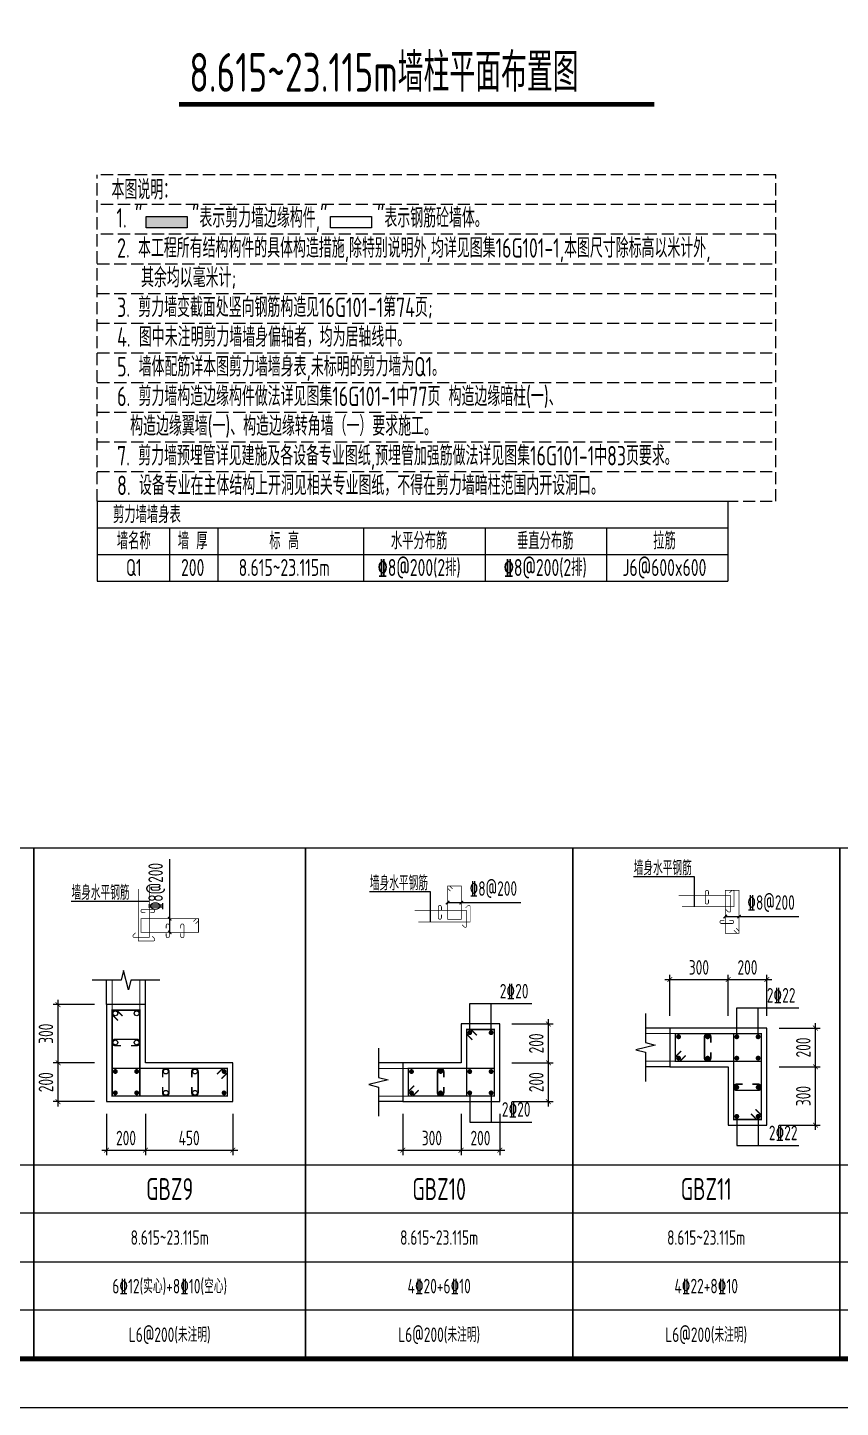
# Model space of a CAD drawing. Extents: x -1058961 to 23600, y -449123 to 2751847.
# Drawn here: x -426729 to -409988, y -219444 to -191015 of the extents above; entities that cross this region are included whole.
import ezdxf
from ezdxf.enums import TextEntityAlignment as Align

# ---------------------------------------------------------------- set-up
doc = ezdxf.new("R2010")
doc.units = 0
doc.header["$LTSCALE"] = 1000
doc.linetypes.add('DASH', pattern=[0.35, 0.25, -0.1])
doc.layers.get('0').update_dxf_attribs({"linetype": 'CONTINUOUS'})
doc.layers.get('DEFPOINTS').update_dxf_attribs({"linetype": 'CONTINUOUS'})
for name, color, linetype in [('-TK', 7, 'CONTINUOUS'), ('COLU_DE_DIM', 3, 'CONTINUOUS'), ('COLU_DE_TH', 7, 'CONTINUOUS'), ('HATCH', 8, 'CONTINUOUS'), ('LABEL', 1, 'CONTINUOUS'), ('LINK', 6, 'CONTINUOUS'), ('LINK-INDEX', 6, 'CONTINUOUS'), ('link-墙筋', 6, 'CONTINUOUS'), ('PUB_TEXT', 2, 'CONTINUOUS'), ('REIN', 6, 'CONTINUOUS'), ('S-文字', 7, 'CONTINUOUS'), ('S-表格线', 54, 'CONTINUOUS'), ('TAB', 7, 'CONTINUOUS'), ('TAB_TEXT', 7, 'CONTINUOUS'), ('TEXT25', 2, 'CONTINUOUS'), ('THIN', 7, 'CONTINUOUS'), ('z-计算配筋', 7, 'CONTINUOUS')]:
    doc.layers.add(name, color=color, linetype=linetype)
doc.styles.add('TSSD_DIMENSION', font='Tssdeng.shx', dxfattribs={"width": 0.7, "bigfont": 'tssdchn.shx'})
doc.styles.add('TSSD_REIN', font='tssdeng.shx', dxfattribs={"width": 0.7, "height": 300, "bigfont": 'tssdchn.shx'})
doc.dimstyles.new('TSSD_25_100', dxfattribs={"dimtxt": 300, "dimasz": 100, "dimexe": 100, "dimexo": 250, "dimgap": 100, "dimtad": 1, "dimdec": 0, "dimlfac": 0.25, "dimzin": 0, "dimdsep": 46, "dimtxsty": 'TSSD_DIMENSION', "dimblk": 'ARCHTICK', "dimcen": 0, "dimdle": 100, "dimclrt": 7, "dimadec": 0, "dimazin": 0, "dimtfac": 1, "dimtdec": 0, "dimtix": 1, "dimtmove": 2, "dimatfit": 3, "dimldrblk": 'ARCHTICK', "dimfxl": 0, "dimtolj": 1, "dimtzin": 0, "dimarcsym": 0})

# ---------------------------------------------------------------- blocks, each defined once
blk = doc.blocks.new('_ArchTick')
at = {"color": 0, "linetype": 'ByBlock', "const_width": 0.15}
blk.add_lwpolyline([(-0.5, -0.5), (0.5, 0.5)], dxfattribs=at)
blk = doc.blocks.new('*D281')
at = {"layer": 'COLU_DE_DIM', "color": 0, "lineweight": -2}
for p, q in [((-413602, -210628), (-412202, -210628)), ((-413502, -211378), (-413502, -210528)), ((-412302, -211378), (-412302, -210528))]:
    blk.add_line(p, q, dxfattribs=at)
at = {"layer": 'DEFPOINTS', "color": 0}
for p in [(-412302, -210628), (-413502, -211628), (-412302, -211628)]:
    blk.add_point(p, dxfattribs=at)
at = {"layer": 'COLU_DE_DIM', "color": 0, "lineweight": -2, "xscale": 100, "yscale": 100, "zscale": 100, "rotation": 180}
blk.add_blockref('_ArchTick', (-413502, -210628), dxfattribs=at)
at = {"layer": 'COLU_DE_DIM', "color": 0, "lineweight": -2, "xscale": 100, "yscale": 100, "zscale": 100}
blk.add_blockref('_ArchTick', (-412302, -210628), dxfattribs=at)
at = {"layer": 'COLU_DE_DIM', "color": 7, "insert": (-412902, -210378), "char_height": 300, "attachment_point": 5, "style": 'TSSD_DIMENSION'}
blk.add_mtext('\\A1;300', dxfattribs=at)
blk = doc.blocks.new('*D282')
at = {"layer": 'COLU_DE_DIM', "color": 0, "lineweight": -2}
for p, q in [((-412402, -210628), (-411402, -210628)), ((-412302, -211378), (-412302, -210528)), ((-411502, -211378), (-411502, -210528))]:
    blk.add_line(p, q, dxfattribs=at)
at = {"layer": 'DEFPOINTS', "color": 0}
for p in [(-411502, -210628), (-412302, -211628), (-411502, -211628)]:
    blk.add_point(p, dxfattribs=at)
at = {"layer": 'COLU_DE_DIM', "color": 0, "lineweight": -2, "xscale": 100, "yscale": 100, "zscale": 100, "rotation": 180}
blk.add_blockref('_ArchTick', (-412302, -210628), dxfattribs=at)
at = {"layer": 'COLU_DE_DIM', "color": 0, "lineweight": -2, "xscale": 100, "yscale": 100, "zscale": 100}
blk.add_blockref('_ArchTick', (-411502, -210628), dxfattribs=at)
at = {"layer": 'COLU_DE_DIM', "color": 7, "insert": (-411902, -210378), "char_height": 300, "attachment_point": 5, "style": 'TSSD_DIMENSION'}
blk.add_mtext('\\A1;200', dxfattribs=at)
blk = doc.blocks.new('*D283')
at = {"layer": 'COLU_DE_DIM', "color": 0, "lineweight": -2}
for p, q in [((-410502, -213728), (-410502, -212328)), ((-411252, -212428), (-410402, -212428)), ((-411252, -213628), (-410402, -213628))]:
    blk.add_line(p, q, dxfattribs=at)
at = {"layer": 'DEFPOINTS', "color": 0}
for p in [(-411502, -212428), (-410502, -212428), (-411502, -213628)]:
    blk.add_point(p, dxfattribs=at)
at = {"layer": 'COLU_DE_DIM', "color": 0, "lineweight": -2, "xscale": 100, "yscale": 100, "zscale": 100}
for p, rotation in [((-410502, -212428), 90), ((-410502, -213628), 270)]:
    blk.add_blockref('_ArchTick', p, dxfattribs=dict(at, rotation=rotation))
at = {"layer": 'COLU_DE_DIM', "color": 7, "insert": (-410752, -213028), "char_height": 300, "attachment_point": 5, "rotation": 90, "style": 'TSSD_DIMENSION'}
blk.add_mtext('\\A1;300', dxfattribs=at)
blk = doc.blocks.new('*D284')
at = {"layer": 'COLU_DE_DIM', "color": 0, "lineweight": -2}
for p, q in [((-411252, -211628), (-410402, -211628)), ((-410502, -212528), (-410502, -211528)), ((-411252, -212428), (-410402, -212428))]:
    blk.add_line(p, q, dxfattribs=at)
at = {"layer": 'DEFPOINTS', "color": 0}
for p in [(-411502, -211628), (-410502, -211628), (-411502, -212428)]:
    blk.add_point(p, dxfattribs=at)
at = {"layer": 'COLU_DE_DIM', "color": 0, "lineweight": -2, "xscale": 100, "yscale": 100, "zscale": 100}
for p, rotation in [((-410502, -211628), 90), ((-410502, -212428), 270)]:
    blk.add_blockref('_ArchTick', p, dxfattribs=dict(at, rotation=rotation))
at = {"layer": 'COLU_DE_DIM', "color": 7, "insert": (-410752, -212028), "char_height": 300, "attachment_point": 5, "rotation": 90, "style": 'TSSD_DIMENSION'}
blk.add_mtext('\\A1;200', dxfattribs=at)
blk = doc.blocks.new('*D285')
at = {"layer": 'COLU_DE_DIM', "color": 0, "lineweight": -2}
for p, q in [((-425102, -213394), (-425102, -214244)), ((-424302, -213394), (-424302, -214244)), ((-425202, -214144), (-424202, -214144))]:
    blk.add_line(p, q, dxfattribs=at)
at = {"layer": 'DEFPOINTS', "color": 0}
for p in [(-425102, -213144), (-424302, -213144), (-424302, -214144)]:
    blk.add_point(p, dxfattribs=at)
at = {"layer": 'COLU_DE_DIM', "color": 0, "lineweight": -2, "xscale": 100, "yscale": 100, "zscale": 100, "rotation": 180}
blk.add_blockref('_ArchTick', (-425102, -214144), dxfattribs=at)
at = {"layer": 'COLU_DE_DIM', "color": 0, "lineweight": -2, "xscale": 100, "yscale": 100, "zscale": 100}
blk.add_blockref('_ArchTick', (-424302, -214144), dxfattribs=at)
at = {"layer": 'COLU_DE_DIM', "color": 7, "insert": (-424702, -213894), "char_height": 300, "attachment_point": 5, "style": 'TSSD_DIMENSION'}
blk.add_mtext('\\A1;200', dxfattribs=at)
blk = doc.blocks.new('*D286')
at = {"layer": 'COLU_DE_DIM', "color": 0, "lineweight": -2}
for p, q in [((-424302, -213394), (-424302, -214244)), ((-422502, -213394), (-422502, -214244)), ((-424402, -214144), (-422402, -214144))]:
    blk.add_line(p, q, dxfattribs=at)
at = {"layer": 'DEFPOINTS', "color": 0}
for p in [(-424302, -213144), (-422502, -213144), (-422502, -214144)]:
    blk.add_point(p, dxfattribs=at)
at = {"layer": 'COLU_DE_DIM', "color": 0, "lineweight": -2, "xscale": 100, "yscale": 100, "zscale": 100, "rotation": 180}
blk.add_blockref('_ArchTick', (-424302, -214144), dxfattribs=at)
at = {"layer": 'COLU_DE_DIM', "color": 0, "lineweight": -2, "xscale": 100, "yscale": 100, "zscale": 100}
blk.add_blockref('_ArchTick', (-422502, -214144), dxfattribs=at)
at = {"layer": 'COLU_DE_DIM', "color": 7, "insert": (-423402, -213894), "char_height": 300, "attachment_point": 5, "style": 'TSSD_DIMENSION'}
blk.add_mtext('\\A1;450', dxfattribs=at)
blk = doc.blocks.new('*D287')
at = {"layer": 'COLU_DE_DIM', "color": 0, "lineweight": -2}
for p, q in [((-425352, -212344), (-426202, -212344)), ((-426102, -213244), (-426102, -212244)), ((-425352, -213144), (-426202, -213144))]:
    blk.add_line(p, q, dxfattribs=at)
at = {"layer": 'DEFPOINTS', "color": 0}
for p in [(-426102, -212344), (-425102, -212344), (-425102, -213144)]:
    blk.add_point(p, dxfattribs=at)
at = {"layer": 'COLU_DE_DIM', "color": 0, "lineweight": -2, "xscale": 100, "yscale": 100, "zscale": 100}
for p, rotation in [((-426102, -212344), 90), ((-426102, -213144), 270)]:
    blk.add_blockref('_ArchTick', p, dxfattribs=dict(at, rotation=rotation))
at = {"layer": 'COLU_DE_DIM', "color": 7, "insert": (-426352, -212744), "char_height": 300, "attachment_point": 5, "rotation": 90, "style": 'TSSD_DIMENSION'}
blk.add_mtext('\\A1;200', dxfattribs=at)
blk = doc.blocks.new('*D288')
at = {"layer": 'COLU_DE_DIM', "color": 0, "lineweight": -2}
for p, q in [((-425352, -211144), (-426202, -211144)), ((-426102, -212444), (-426102, -211044)), ((-425352, -212344), (-426202, -212344))]:
    blk.add_line(p, q, dxfattribs=at)
at = {"layer": 'DEFPOINTS', "color": 0}
for p in [(-426102, -211144), (-425102, -211144), (-425102, -212344)]:
    blk.add_point(p, dxfattribs=at)
at = {"layer": 'COLU_DE_DIM', "color": 0, "lineweight": -2, "xscale": 100, "yscale": 100, "zscale": 100}
for p, rotation in [((-426102, -211144), 90), ((-426102, -212344), 270)]:
    blk.add_blockref('_ArchTick', p, dxfattribs=dict(at, rotation=rotation))
at = {"layer": 'COLU_DE_DIM', "color": 7, "insert": (-426352, -211744), "char_height": 300, "attachment_point": 5, "rotation": 90, "style": 'TSSD_DIMENSION'}
blk.add_mtext('\\A1;300', dxfattribs=at)
blk = doc.blocks.new('*D289')
at = {"layer": 'COLU_DE_DIM', "color": 0, "lineweight": -2}
for p, q in [((-419002, -213394), (-419002, -214244)), ((-417802, -213394), (-417802, -214244)), ((-419102, -214144), (-417702, -214144))]:
    blk.add_line(p, q, dxfattribs=at)
at = {"layer": 'DEFPOINTS', "color": 0}
for p in [(-419002, -213144), (-417802, -213144), (-417802, -214144)]:
    blk.add_point(p, dxfattribs=at)
at = {"layer": 'COLU_DE_DIM', "color": 0, "lineweight": -2, "xscale": 100, "yscale": 100, "zscale": 100, "rotation": 180}
blk.add_blockref('_ArchTick', (-419002, -214144), dxfattribs=at)
at = {"layer": 'COLU_DE_DIM', "color": 0, "lineweight": -2, "xscale": 100, "yscale": 100, "zscale": 100}
blk.add_blockref('_ArchTick', (-417802, -214144), dxfattribs=at)
at = {"layer": 'COLU_DE_DIM', "color": 7, "insert": (-418402, -213894), "char_height": 300, "attachment_point": 5, "style": 'TSSD_DIMENSION'}
blk.add_mtext('\\A1;300', dxfattribs=at)
blk = doc.blocks.new('*D290')
at = {"layer": 'COLU_DE_DIM', "color": 0, "lineweight": -2}
for p, q in [((-417802, -213394), (-417802, -214244)), ((-417002, -213394), (-417002, -214244)), ((-417902, -214144), (-416902, -214144))]:
    blk.add_line(p, q, dxfattribs=at)
at = {"layer": 'DEFPOINTS', "color": 0}
for p in [(-417802, -213144), (-417002, -213144), (-417002, -214144)]:
    blk.add_point(p, dxfattribs=at)
at = {"layer": 'COLU_DE_DIM', "color": 0, "lineweight": -2, "xscale": 100, "yscale": 100, "zscale": 100, "rotation": 180}
blk.add_blockref('_ArchTick', (-417802, -214144), dxfattribs=at)
at = {"layer": 'COLU_DE_DIM', "color": 0, "lineweight": -2, "xscale": 100, "yscale": 100, "zscale": 100}
blk.add_blockref('_ArchTick', (-417002, -214144), dxfattribs=at)
at = {"layer": 'COLU_DE_DIM', "color": 7, "insert": (-417402, -213894), "char_height": 300, "attachment_point": 5, "style": 'TSSD_DIMENSION'}
blk.add_mtext('\\A1;200', dxfattribs=at)
blk = doc.blocks.new('*D291')
at = {"layer": 'COLU_DE_DIM', "color": 0, "lineweight": -2}
for p, q in [((-416752, -212344), (-415902, -212344)), ((-416002, -213244), (-416002, -212244)), ((-416752, -213144), (-415902, -213144))]:
    blk.add_line(p, q, dxfattribs=at)
at = {"layer": 'DEFPOINTS', "color": 0}
for p in [(-417002, -212344), (-416002, -212344), (-417002, -213144)]:
    blk.add_point(p, dxfattribs=at)
at = {"layer": 'COLU_DE_DIM', "color": 0, "lineweight": -2, "xscale": 100, "yscale": 100, "zscale": 100}
for p, rotation in [((-416002, -212344), 90), ((-416002, -213144), 270)]:
    blk.add_blockref('_ArchTick', p, dxfattribs=dict(at, rotation=rotation))
at = {"layer": 'COLU_DE_DIM', "color": 7, "insert": (-416252, -212744), "char_height": 300, "attachment_point": 5, "rotation": 90, "style": 'TSSD_DIMENSION'}
blk.add_mtext('\\A1;200', dxfattribs=at)
blk = doc.blocks.new('*D292')
at = {"layer": 'COLU_DE_DIM', "color": 0, "lineweight": -2}
for p, q in [((-416002, -212444), (-416002, -211444)), ((-416752, -211544), (-415902, -211544)), ((-416752, -212344), (-415902, -212344))]:
    blk.add_line(p, q, dxfattribs=at)
at = {"layer": 'DEFPOINTS', "color": 0}
for p in [(-417002, -211544), (-416002, -211544), (-417002, -212344)]:
    blk.add_point(p, dxfattribs=at)
at = {"layer": 'COLU_DE_DIM', "color": 0, "lineweight": -2, "xscale": 100, "yscale": 100, "zscale": 100}
for p, rotation in [((-416002, -211544), 90), ((-416002, -212344), 270)]:
    blk.add_blockref('_ArchTick', p, dxfattribs=dict(at, rotation=rotation))
at = {"layer": 'COLU_DE_DIM', "color": 7, "insert": (-416252, -211944), "char_height": 300, "attachment_point": 5, "rotation": 90, "style": 'TSSD_DIMENSION'}
blk.add_mtext('\\A1;200', dxfattribs=at)
blk = doc.blocks.new('*U401')
at = {"layer": 'HATCH'}
for points in [[(5140097, 756132), (5140097, 756363), (5140942, 756132)], [(5140097, 756363), (5140942, 756132), (5140942, 756363)]]:
    blk.add_solid(points, dxfattribs=at)
blk = doc.blocks.new('A1')
blk.add_lwpolyline([(0, 59400), (0, 0), (84100, 0), (84100, 59400)], close=True)
at = {"const_width": 100}
blk.add_lwpolyline([(2500, 58400), (2500, 1000), (83100, 1000), (83100, 58400)], close=True, dxfattribs=at)

msp = doc.modelspace()

# ---------------------------------------------------------------- linework, layer by layer
at = {"layer": 'COLU_DE_TH'}
for points in [[(-424302.37, -211143.8), (-425102.37, -211143.8), (-425102.37, -213143.8), (-422502.1, -213143.8), (-422502.1, -212343.8), (-424302.37, -212343.8), (-424302.37, -211143.8)], [(-419002.1, -212343.8), (-419002.1, -213143.8), (-417002.1, -213143.8), (-417002.1, -211543.8), (-417802.1, -211543.8), (-417802.1, -212343.8), (-419002.1, -212343.8)], [(-413502.1, -211628.11), (-413502.1, -212428.11), (-412302.1, -212428.11), (-412302.1, -213627.76), (-411502.1, -213627.76), (-411502.1, -211628.11), (-413502.1, -211628.11)]]:
    msp.add_lwpolyline(points, close=True, dxfattribs=at)
at = {"layer": 'LABEL'}
for p, q in [((-423802.23, -209658.12), (-423802.23, -208145.62)), ((-418079.6, -209043.8), (-416567.1, -209043.8)), ((-412359.6, -209331.28), (-410847.1, -209331.28)), ((-417622.1, -211123.8), (-416342.1, -211123.8)), ((-417622.1, -211723.8), (-417622.1, -211123.8)), ((-417182.1, -211723.8), (-417182.1, -211123.8)), ((-412122.1, -211208.11), (-410842.1, -211208.11)), ((-412122.1, -211808.11), (-412122.1, -211208.11)), ((-411682.1, -211808.11), (-411682.1, -211208.11)), ((-417622.1, -212963.8), (-417622.1, -213563.8)), ((-417182.1, -212963.8), (-417182.1, -213563.8)), ((-412122.1, -213447.76), (-412122.1, -214047.76)), ((-411682.1, -213447.76), (-411682.1, -214047.76)), ((-417622.1, -213563.8), (-416342.1, -213563.8)), ((-412122.1, -214047.76), (-410842.1, -214047.76))]:
    msp.add_line(p, q, dxfattribs=at)
at = {"layer": 'LABEL', "const_width": 25}
for points in [[(-418114.96, -209079.15), (-418044.21, -209008.44)], [(-417829.96, -209079.15), (-417759.21, -209008.44)], [(-423766.84, -209408.48), (-423837.59, -209337.77)], [(-412394.99, -209366.64), (-412324.24, -209295.93)], [(-412109.99, -209366.64), (-412039.24, -209295.93)], [(-423766.84, -209693.48), (-423837.59, -209622.77)]]:
    msp.add_lwpolyline(points, dxfattribs=at)
at = {"layer": 'LINK', "const_width": 30}
for points in [[(-424867.37, -211470.72), (-424987.37, -211350.72), (-424987.37, -211258.8), (-424417.37, -211258.8), (-424417.37, -213028.8), (-424987.37, -213028.8), (-424987.37, -211258.8), (-424895.44, -211258.8), (-424775.44, -211378.8)], [(-417567.1, -211870.72), (-417687.1, -211750.72), (-417687.1, -211658.8), (-417117.1, -211658.8), (-417117.1, -213028.8), (-417687.1, -213028.8), (-417687.1, -211658.8), (-417595.18, -211658.8), (-417475.18, -211778.8)], [(-413175.18, -212193.11), (-413295.18, -212313.11), (-413387.1, -212313.11), (-413387.1, -211743.11), (-411617.1, -211743.11), (-411617.1, -212313.11), (-413387.1, -212313.11), (-413387.1, -212221.18), (-413267.1, -212101.18)], [(-411737.1, -213300.84), (-411617.1, -213420.84), (-411617.1, -213512.76), (-412187.1, -213512.76), (-412187.1, -211743.11), (-411617.1, -211743.11), (-411617.1, -213512.76), (-411709.03, -213512.76), (-411829.03, -213392.76)], [(-422829.02, -212578.8), (-422709.02, -212458.8), (-422617.1, -212458.8), (-422617.1, -213028.8), (-424987.37, -213028.8), (-424987.37, -212458.8), (-422617.1, -212458.8), (-422617.1, -212550.72), (-422737.1, -212670.72)], [(-418675.18, -212908.8), (-418795.18, -213028.8), (-418887.1, -213028.8), (-418887.1, -212458.8), (-417117.1, -212458.8), (-417117.1, -213028.8), (-418887.1, -213028.8), (-418887.1, -212936.87), (-418767.1, -212816.87)]]:
    msp.add_lwpolyline(points, dxfattribs=at)
for points in [[(-412657.1, -211928.11), (-412657.1, -211808.11, 1), (-412787.1, -211808.11), (-412787.1, -212248.11, 1), (-412657.1, -212248.11), (-412657.1, -212128.11)], [(-424602.37, -211988.8), (-424482.37, -211988.8, 1), (-424482.37, -211858.8), (-424922.37, -211858.8, 1), (-424922.37, -211988.8), (-424802.37, -211988.8)], [(-423947.28, -212843.8), (-423947.28, -212963.8, 1), (-423817.28, -212963.8), (-423817.28, -212523.8, 1), (-423947.28, -212523.8), (-423947.28, -212643.8)], [(-423347.19, -212843.8), (-423347.19, -212963.8, 1), (-423217.19, -212963.8), (-423217.19, -212523.8, 1), (-423347.19, -212523.8), (-423347.19, -212643.8)], [(-418157.1, -212643.8), (-418157.1, -212523.8, 1), (-418287.1, -212523.8), (-418287.1, -212963.8, 1), (-418157.1, -212963.8), (-418157.1, -212843.8)], [(-412002.1, -212782.93), (-412122.1, -212782.93, 1), (-412122.1, -212912.93), (-411682.1, -212912.93, 1), (-411682.1, -212782.93), (-411802.1, -212782.93)]]:
    msp.add_lwpolyline(points, format="xyb", dxfattribs=at)
at = {"layer": 'LINK-INDEX', "const_width": 15}
for points in [[(-418019.6, -208807.26), (-418079.6, -208747.26), (-418079.6, -208701.3), (-417794.6, -208701.3), (-417794.6, -209386.3), (-418079.6, -209386.3), (-418079.6, -208701.3), (-418033.64, -208701.3), (-417973.64, -208761.3)], [(-412134.6, -209568.69), (-412074.6, -209628.69), (-412074.6, -209674.66), (-412359.6, -209674.65), (-412359.6, -208789.83), (-412074.6, -208789.83), (-412074.6, -209674.66), (-412120.56, -209674.66), (-412180.56, -209614.65)], [(-423315.63, -209433.12), (-423255.63, -209373.12), (-423209.67, -209373.12), (-423209.67, -209658.12), (-424394.8, -209658.12), (-424394.8, -209373.12), (-423209.67, -209373.12), (-423209.67, -209419.09), (-423269.67, -209479.09)]]:
    msp.add_lwpolyline(points, dxfattribs=at)
for points in [[(-412704.6, -208882.33), (-412704.6, -208822.33, 1), (-412769.6, -208822.33), (-412769.6, -209042.33, 1), (-412704.6, -209042.33), (-412704.6, -208982.33)], [(-424202.3, -209248.12), (-424142.3, -209248.12, 1), (-424142.3, -209183.12), (-424362.3, -209183.12, 1), (-424362.3, -209248.12), (-424302.3, -209248.12)], [(-418204.6, -209193.8), (-418204.6, -209133.8, 1), (-418269.6, -209133.8), (-418269.6, -209353.8, 1), (-418204.6, -209353.8), (-418204.6, -209293.8)], [(-423874.75, -209675.62), (-423874.75, -209735.62, 1), (-423809.75, -209735.62), (-423809.75, -209515.62, 1), (-423874.75, -209515.62), (-423874.75, -209575.62)], [(-423574.71, -209675.62), (-423574.71, -209735.62, 1), (-423509.71, -209735.62), (-423509.71, -209515.62, 1), (-423574.71, -209515.62), (-423574.71, -209575.62)], [(-412377.1, -209408.78), (-412437.1, -209408.78, 1), (-412437.1, -209473.78), (-412217.1, -209473.78, 1), (-412217.1, -209408.78), (-412277.1, -209408.78)]]:
    msp.add_lwpolyline(points, format="xyb", dxfattribs=at)
at = {"layer": 'LINK-INDEX', "color": 1, "const_width": 20}
for points in [[(-424987.37, -211358.8), (-424987.37, -210643.8)], [(-424417.37, -211358.8), (-424417.37, -210643.8)], [(-413287.1, -211743.11), (-414002.1, -211743.11)], [(-413287.1, -212313.11), (-414002.1, -212313.11)], [(-418787.1, -212458.8), (-419502.1, -212458.8)], [(-418787.1, -213028.8), (-419502.1, -213028.8)]]:
    msp.add_lwpolyline(points, dxfattribs=at)
at = {"layer": 'link-墙筋', "color": 152, "const_width": 12.5}
for points in [[(-424219.8, -208691.35), (-424219.8, -209761.35), (-424535.47, -209761.35, -0.41421356), (-424559.47, -209737.35), (-424559.47, -209728.86, -0.19891237), (-424552.44, -209711.89), (-424506.48, -209665.93)], [(-424449.63, -208762.22), (-424449.63, -209832.22), (-424133.96, -209832.22, 0.41421356), (-424109.96, -209808.22), (-424109.96, -209799.73, 0.19891237), (-424116.99, -209782.76), (-424162.95, -209736.8)], [(-413319.6, -208899.83), (-412249.6, -208899.83), (-412249.6, -209215.5, -0.41421356), (-412273.6, -209239.5), (-412282.09, -209239.5, -0.19891237), (-412299.06, -209232.47), (-412345.02, -209186.51)], [(-413248.73, -209129.66), (-412178.73, -209129.66), (-412178.73, -208813.99, 0.41421356), (-412202.73, -208789.99), (-412211.22, -208789.99, 0.19891237), (-412228.19, -208797.02), (-412274.15, -208842.98)], [(-418754.6, -209211.3), (-417684.6, -209211.3), (-417684.6, -209526.97, -0.41421356), (-417708.6, -209550.97), (-417717.09, -209550.97, -0.19891237), (-417734.06, -209543.94), (-417780.02, -209497.98)], [(-418683.73, -209441.13), (-417613.73, -209441.13), (-417613.73, -209125.46, 0.41421356), (-417637.73, -209101.46), (-417646.22, -209101.46, 0.19891237), (-417663.19, -209108.49), (-417709.15, -209154.45)]]:
    msp.add_lwpolyline(points, format="xyb", dxfattribs=at)
at = {"layer": 'PUB_TEXT', "color": 7, "const_width": 100}
msp.add_lwpolyline([(-423608.28, -192597.59), (-413821.15, -192597.59)], dxfattribs=at)
at = {"layer": 'REIN', "const_width": 50}
for points in [[(-417647.1, -211723.8, 1), (-417597.1, -211723.8, 1), (-417647.1, -211723.8)], [(-417207.1, -211723.8, 1), (-417157.1, -211723.8, 1), (-417207.1, -211723.8)], [(-413347.1, -211808.11, 1), (-413297.1, -211808.11, 1), (-413347.1, -211808.11)], [(-412747.1, -211808.11, 1), (-412697.1, -211808.11, 1), (-412747.1, -211808.11)], [(-412147.1, -211808.11, 1), (-412097.1, -211808.11, 1), (-412147.1, -211808.11)], [(-411707.1, -211808.11, 1), (-411657.1, -211808.11, 1), (-411707.1, -211808.11)], [(-413347.1, -212248.11, 1), (-413297.1, -212248.11, 1), (-413347.1, -212248.11)], [(-412747.1, -212248.11, 1), (-412697.1, -212248.11, 1), (-412747.1, -212248.11)], [(-412147.1, -212248.11, 1), (-412097.1, -212248.11, 1), (-412147.1, -212248.11)], [(-411707.1, -212248.11, 1), (-411657.1, -212248.11, 1), (-411707.1, -212248.11)], [(-424947.37, -212523.8, 1), (-424897.37, -212523.8, 1), (-424947.37, -212523.8)], [(-424507.37, -212523.8, 1), (-424457.37, -212523.8, 1), (-424507.37, -212523.8)], [(-422707.1, -212523.8, 1), (-422657.1, -212523.8, 1), (-422707.1, -212523.8)], [(-418847.1, -212523.8, 1), (-418797.1, -212523.8, 1), (-418847.1, -212523.8)], [(-418247.1, -212523.8, 1), (-418197.1, -212523.8, 1), (-418247.1, -212523.8)], [(-417647.1, -212523.8, 1), (-417597.1, -212523.8, 1), (-417647.1, -212523.8)], [(-417207.1, -212523.8, 1), (-417157.1, -212523.8, 1), (-417207.1, -212523.8)], [(-424947.37, -212963.8, 1), (-424897.37, -212963.8, 1), (-424947.37, -212963.8)], [(-424507.37, -212963.8, 1), (-424457.37, -212963.8, 1), (-424507.37, -212963.8)], [(-422707.1, -212963.8, 1), (-422657.1, -212963.8, 1), (-422707.1, -212963.8)], [(-418847.1, -212963.8, 1), (-418797.1, -212963.8, 1), (-418847.1, -212963.8)], [(-418247.1, -212963.8, 1), (-418197.1, -212963.8, 1), (-418247.1, -212963.8)], [(-417647.1, -212963.8, 1), (-417597.1, -212963.8, 1), (-417647.1, -212963.8)], [(-417207.1, -212963.8, 1), (-417157.1, -212963.8, 1), (-417207.1, -212963.8)], [(-412147.1, -212847.93, 1), (-412097.1, -212847.93, 1), (-412147.1, -212847.93)], [(-411707.1, -212847.93, 1), (-411657.1, -212847.93, 1), (-411707.1, -212847.93)], [(-412147.1, -213447.76, 1), (-412097.1, -213447.76, 1), (-412147.1, -213447.76)], [(-411707.1, -213447.76, 1), (-411657.1, -213447.76, 1), (-411707.1, -213447.76)]]:
    msp.add_lwpolyline(points, format="xyb", close=True, dxfattribs=at)
at = {"layer": 'REIN'}
for centre in [(-424922.37, -211323.8), (-424482.37, -211323.8), (-424922.37, -211923.8), (-424482.37, -211923.8), (-423882.28, -212523.8), (-423282.19, -212523.8), (-423882.28, -212963.8), (-423282.19, -212963.8)]:
    msp.add_circle(centre, 50, dxfattribs=at)
at = {"layer": 'S-文字'}
for points in [[(-424284.26, -194906.63), (-423439.46, -194906.63), (-423439.46, -195137.36), (-424284.26, -195137.36)], [(-420487.79, -194906.63), (-419642.99, -194906.63), (-419642.99, -195137.36), (-420487.79, -195137.36)]]:
    msp.add_lwpolyline(points, close=True, dxfattribs=at)
at = {"layer": 'S-表格线', "linetype": 'DASH'}
for p, q in [((-425293.73, -200772.47), (-425293.73, -194045.7)), ((-411318.62, -194045.7), (-425293.73, -194045.7)), ((-411318.62, -200772.47), (-411318.62, -194045.7)), ((-411318.62, -194657.23), (-425293.73, -194657.23)), ((-411318.62, -195268.75), (-425293.73, -195268.75)), ((-425293.73, -195880.27), (-411318.62, -195880.27)), ((-425293.73, -196491.8), (-411318.62, -196491.8)), ((-425293.73, -197103.32), (-411318.62, -197103.32)), ((-425293.73, -197714.85), (-411318.62, -197714.85)), ((-425293.73, -198326.37), (-411318.62, -198326.37)), ((-425293.73, -198937.89), (-411318.62, -198937.89)), ((-425293.73, -199549.42), (-411318.62, -199549.42)), ((-425293.73, -200160.94), (-411318.62, -200160.94)), ((-425293.73, -200772.47), (-411318.62, -200772.47))]:
    msp.add_line(p, q, dxfattribs=at)
at = {"layer": 'S-表格线'}
for p, q in [((-425293.73, -200772.47), (-425293.73, -202422.47)), ((-425293.73, -200772.47), (-412307.98, -200772.47)), ((-412307.98, -200772.47), (-412307.98, -202422.47)), ((-425293.73, -201322.47), (-412307.98, -201322.47)), ((-423807.98, -201322.47), (-423807.98, -202422.47)), ((-422807.98, -201322.47), (-422807.98, -202422.47)), ((-419807.98, -201322.47), (-419807.98, -202422.47)), ((-417307.98, -201322.47), (-417307.98, -202422.47)), ((-414807.98, -201322.47), (-414807.98, -202422.47)), ((-425293.73, -201872.47), (-412307.98, -201872.47)), ((-425293.73, -202422.47), (-412307.98, -202422.47))]:
    msp.add_line(p, q, dxfattribs=at)
at = {"layer": 'TAB'}
for points in [[(-432602.32, -207914.25), (-426602.37, -207914.25), (-426602.37, -218443.8), (-432602.32, -218443.8), (-432602.32, -207914.25), (-432602.32, -214443.8), (-426602.37, -214443.8), (-426602.37, -215443.8), (-432602.32, -215443.8), (-432602.32, -216443.8), (-426602.37, -216443.8), (-426602.37, -217443.8), (-432602.32, -217443.8)], [(-426602.37, -207914.25), (-421002.1, -207914.25), (-421002.1, -218443.8), (-426602.37, -218443.8), (-426602.37, -207914.25), (-426602.37, -214443.8), (-421002.1, -214443.8), (-421002.1, -215443.8), (-426602.37, -215443.8), (-426602.37, -216443.8), (-421002.1, -216443.8), (-421002.1, -217443.8), (-426602.37, -217443.8)], [(-421002.1, -207914.25), (-415502.1, -207914.25), (-415502.1, -218443.8), (-421002.1, -218443.8), (-421002.1, -207914.25), (-421002.1, -214443.8), (-415502.1, -214443.8), (-415502.1, -215443.8), (-421002.1, -215443.8), (-421002.1, -216443.8), (-415502.1, -216443.8), (-415502.1, -217443.8), (-421002.1, -217443.8)], [(-415502.1, -207914.25), (-410002.1, -207914.25), (-410002.1, -218443.8), (-415502.1, -218443.8), (-415502.1, -207914.25), (-415502.1, -214443.8), (-410002.1, -214443.8), (-410002.1, -215443.8), (-415502.1, -215443.8), (-415502.1, -216443.8), (-410002.1, -216443.8), (-410002.1, -217443.8), (-415502.1, -217443.8)], [(-410002.1, -207914.25), (-403602.2, -207914.25), (-403602.2, -218443.8), (-410002.1, -218443.8), (-410002.1, -207914.25), (-410002.1, -214443.8), (-403602.2, -214443.8), (-403602.2, -215443.8), (-410002.1, -215443.8), (-410002.1, -216443.8), (-403602.2, -216443.8), (-403602.2, -217443.8), (-410002.1, -217443.8)]]:
    msp.add_lwpolyline(points, dxfattribs=at)
at = {"layer": 'THIN'}
for p, q in [((-425102.37, -211143.8), (-425102.37, -210643.8)), ((-424302.37, -211143.8), (-424302.37, -210643.8)), ((-413502.1, -211628.11), (-414002.1, -211628.11)), ((-419002.1, -212343.8), (-419502.1, -212343.8)), ((-413502.1, -212428.11), (-414002.1, -212428.11)), ((-419002.1, -213143.8), (-419502.1, -213143.8))]:
    msp.add_line(p, q, dxfattribs=at)
for points in [[(-424002.37, -210643.8), (-424602.37, -210643.8), (-424652.37, -210843.8), (-424752.37, -210443.8), (-424802.37, -210643.8), (-425402.37, -210643.8)], [(-414002.1, -211328.11), (-414002.1, -211928.11), (-413802.1, -211978.11), (-414202.1, -212078.11), (-414002.1, -212128.11), (-414002.1, -212728.11)], [(-419502.1, -212043.8), (-419502.1, -212643.8), (-419302.1, -212693.8), (-419702.1, -212793.8), (-419502.1, -212843.8), (-419502.1, -213443.8)]]:
    msp.add_lwpolyline(points, dxfattribs=at)
at = {"layer": 'z-计算配筋'}
for p, q in [((-412994.7, -208511.99), (-414249.34, -208511.99)), ((-412994.7, -209129.66), (-412994.7, -208511.99)), ((-418429.7, -208823.45), (-419684.34, -208823.45)), ((-418429.7, -209441.13), (-418429.7, -208823.45)), ((-424219.8, -209019.45), (-425830.79, -209019.45))]:
    msp.add_line(p, q, dxfattribs=at)

# ---------------------------------------------------------------- block references
at = {"layer": '-TK'}
msp.add_blockref('A1', (-459602.31, -219443.8), dxfattribs=at)
at = {"layer": 'HATCH'}
msp.add_blockref('*U401', (-5564381.07, -951269.41), dxfattribs=at)

# ---------------------------------------------------------------- texts
at = {"layer": 'PUB_TEXT', "color": 7, "style": 'TSSD_REIN', "width": 0.7}
msp.add_text('8.615~23.115m墙柱平面布置图', height=800, dxfattribs=at).set_placement((-423398.7, -192337.59))
at = {"layer": 'S-文字', "style": 'TSSD_REIN', "width": 0.7}
for s, height, p in [('本图说明：', 400, (-425000.85, -194555.87)), ('1. "      "表示剪力墙边缘构件,"      "表示钢筋砼墙体。', 400, (-424899.12, -195134.83)), ('2. 本工程所有结构构件的具体构造措施,除特别说明外,均详见图集16G101-1,本图尺寸除标高以米计外,', 400, (-424885.6, -195755.13)), ('其余均以毫米计;', 400, (-424392.99, -196366.66)), ('3. 剪力墙变截面处竖向钢筋构造见16G101-1第74页;', 400, (-424885.6, -196978.18)), ('4. 图中未注明剪力墙墙身偏轴者，均为居轴线中。', 400, (-424885.6, -197589.71)), ('6. 剪力墙构造边缘构件做法详见图集16G101-1中77页 构造边缘暗柱(一)、', 400, (-424885.6, -198812.75)), ('构造边缘翼墙(一)、构造边缘转角墙（一）要求施工。', 400, (-424616.36, -199424.28)), ('7. 剪力墙预埋管详见建施及各设备专业图纸,预埋管加强筋做法详见图集16G101-1中83页要求。', 400, (-424885.6, -200035.8)), ('8. 设备专业在主体结构上开洞见相关专业图纸，不得在剪力墙暗柱范围内开设洞口。', 400, (-424885.6, -200647.33)), ('剪力墙墙身表', 350, (-424969.98, -201222.47))]:
    msp.add_text(s, height=height, dxfattribs=at).set_placement(p)
at = {"layer": 'S-文字', "color": 3, "style": 'TSSD_REIN', "width": 0.7}
msp.add_text('5. 墙体配筋详本图剪力墙墙身表,未标明的剪力墙为Q1。', height=400, dxfattribs=at).set_placement((-424885.6, -198201.23))
at = {"layer": 'S-文字', "style": 'TSSD_REIN', "width": 0.7}
for s, p in [('墙名称', (-424541.41, -201764.6)), ('墙 厚', (-423328.73, -201764.6)), ('标 高', (-421443.34, -201764.6)), ('水平分布筋', (-418664.88, -201764.6)), ('垂直分布筋', (-416067.82, -201764.6)), ('拉筋', (-413611.63, -201764.6)), ('Q1', (-424541.41, -202314.6)), ('200', (-423328.73, -202314.6)), ('8.615~23.115m', (-421443.34, -202314.6)), ('%%1328@200(2排)', (-418664.88, -202314.6)), ('%%1328@200(2排)', (-416067.82, -202314.6)), ('J6@600x600', (-413611.63, -202314.6))]:
    msp.add_text(s, height=350, dxfattribs=at).set_placement(p, align=Align.CENTER)
at = {"layer": 'TAB_TEXT', "style": 'TSSD_REIN', "width": 0.7}
for s, height, p in [('GBZ9', 450, (-423802.23, -214943.8)), ('GBZ10', 450, (-418252.1, -214943.8)), ('GBZ11', 450, (-412752.1, -214943.8)), ('8.615~23.115m', 300, (-423802.23, -215943.8)), ('8.615~23.115m', 300, (-418252.1, -215943.8)), ('8.615~23.115m', 300, (-412752.1, -215943.8)), ('L6@200(未注明)', 300, (-423802.23, -217943.8)), ('L6@200(未注明)', 300, (-418252.1, -217943.8)), ('L6@200(未注明)', 300, (-412752.1, -217943.8))]:
    msp.add_text(s, height=height, dxfattribs=at).set_placement(p, align=Align.MIDDLE)
at = {"layer": 'TAB_TEXT', "color": 1, "style": 'TSSD_REIN', "width": 0.7}
for s, p in [('6%%13212(实心)+8%%13210(空心)', (-423802.23, -216943.8)), ('4%%13220+6%%13210', (-418252.1, -216943.8)), ('4%%13222+8%%13210', (-412752.1, -216943.8))]:
    msp.add_text(s, height=300, dxfattribs=at).set_placement(p, align=Align.MIDDLE)
at = {"layer": 'TEXT25', "style": 'TSSD_REIN', "width": 0.7}
msp.add_text('%%1328@200', height=300, rotation=89.999998, dxfattribs=at).set_placement((-423852.23, -209205.62), align=Align.BOTTOM_LEFT)
for p in [(-417627.1, -208993.8), (-411907.1, -209281.28)]:
    msp.add_text('%%1328@200', height=300, dxfattribs=at).set_placement(p, align=Align.BOTTOM_LEFT)
at = {"layer": 'TEXT25', "color": 1, "style": 'TSSD_REIN', "width": 0.7}
for s, rotation, p in [('2%%13220', 0.000002, (-417003.64, -211107.74)), ('2%%13222', 0.000002, (-411503.64, -211192.05)), ('2%%13220', 359.999998, (-416961.37, -213543.91)), ('2%%13222', 359.999998, (-411461.37, -214027.87))]:
    msp.add_text(s, height=300, rotation=rotation, dxfattribs=at).set_placement(p, align=Align.BOTTOM_LEFT)
at = {"layer": 'z-计算配筋', "style": 'TSSD_REIN', "width": 0.7}
for p in [(-413645.91, -208328.96), (-425227.36, -208836.43), (-419080.91, -208640.43)]:
    msp.add_text('墙身水平钢筋', height=300, dxfattribs=at).set_placement(p, align=Align.MIDDLE_CENTER)

# ---------------------------------------------------------------- dimensions: what is measured, and where the dimension line sits
at = {"layer": 'COLU_DE_DIM'}
for base, p1, p2, picture, middle in [((-412302.1, -210628.11), (-413502.1, -211628.11), (-412302.1, -211628.11), '*D281', (-412902.1, -210378.11)), ((-411502.1, -210628.11), (-412302.1, -211628.11), (-411502.1, -211628.11), '*D282', (-411902.1, -210378.11)), ((-424302.37, -214143.8), (-425102.37, -213143.8), (-424302.37, -213143.8), '*D285', (-424702.37, -213893.8)), ((-422502.1, -214143.8), (-424302.37, -213143.8), (-422502.1, -213143.8), '*D286', (-423402.23, -213893.8)), ((-417802.1, -214143.8), (-419002.1, -213143.8), (-417802.1, -213143.8), '*D289', (-418402.1, -213893.8)), ((-417002.1, -214143.8), (-417802.1, -213143.8), (-417002.1, -213143.8), '*D290', (-417402.1, -213893.8))]:
    dim = msp.add_linear_dim(base=base, p1=p1, p2=p2, dimstyle='TSSD_25_100', dxfattribs=at)
    dim.commit()
    dim.dimension.update_dxf_attribs({"geometry": picture, "text_midpoint": middle})
for base, p1, p2, picture, middle in [((-426102.37, -211143.8), (-425102.37, -212343.8), (-425102.37, -211143.8), '*D288', (-426352.37, -211743.8)), ((-416002.1, -211543.8), (-417002.1, -212343.8), (-417002.1, -211543.8), '*D292', (-416252.1, -211943.8)), ((-410502.1, -211628.11), (-411502.1, -212428.11), (-411502.1, -211628.11), '*D284', (-410752.1, -212028.11)), ((-426102.37, -212343.8), (-425102.37, -213143.8), (-425102.37, -212343.8), '*D287', (-426352.37, -212743.8)), ((-416002.1, -212343.8), (-417002.1, -213143.8), (-417002.1, -212343.8), '*D291', (-416252.1, -212743.8)), ((-410502.1, -212428.11), (-411502.1, -213627.76), (-411502.1, -212428.11), '*D283', (-410752.1, -213027.93))]:
    dim = msp.add_linear_dim(base=base, p1=p1, p2=p2, angle=90, dimstyle='TSSD_25_100', dxfattribs=at)
    dim.commit()
    dim.dimension.update_dxf_attribs({"geometry": picture, "text_midpoint": middle})

doc.saveas('drawing.dxf')
